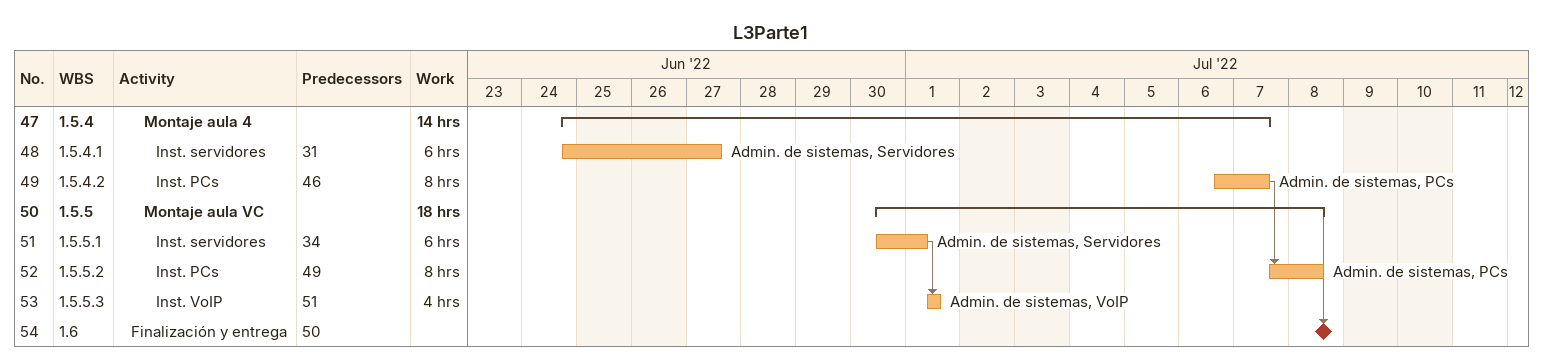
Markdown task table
L3Parte1

| ID | WBS | Task | Start | Finish | Predecessors | Resources | Work (h) |
|---|---|---|---|---|---|---|---|
| 47 | 1.5.4 | **Montaje aula 4** | 2022-06-24 | 2022-07-07 |  |  | 14 |
| 48 | 1.5.4.1 | Inst. servidores | 2022-06-24 | 2022-06-27 | 31 | Admin. de sistemas, Servidores | 6 |
| 49 | 1.5.4.2 | Inst. PCs | 2022-07-06 | 2022-07-07 | 46 | Admin. de sistemas, PCs | 8 |
| 50 | 1.5.5 | **Montaje aula VC** | 2022-06-30 | 2022-07-08 |  |  | 18 |
| 51 | 1.5.5.1 | Inst. servidores | 2022-06-30 | 2022-07-01 | 34 | Admin. de sistemas, Servidores | 6 |
| 52 | 1.5.5.2 | Inst. PCs | 2022-07-07 | 2022-07-08 | 49 | Admin. de sistemas, PCs | 8 |
| 53 | 1.5.5.3 | Inst. VoIP | 2022-07-01 | 2022-07-01 | 51 | Admin. de sistemas, VoIP | 4 |
| 54 | 1.6 | Finalización y entrega (milestone) | 2022-07-08 | 2022-07-08 | 50 |  |  |
